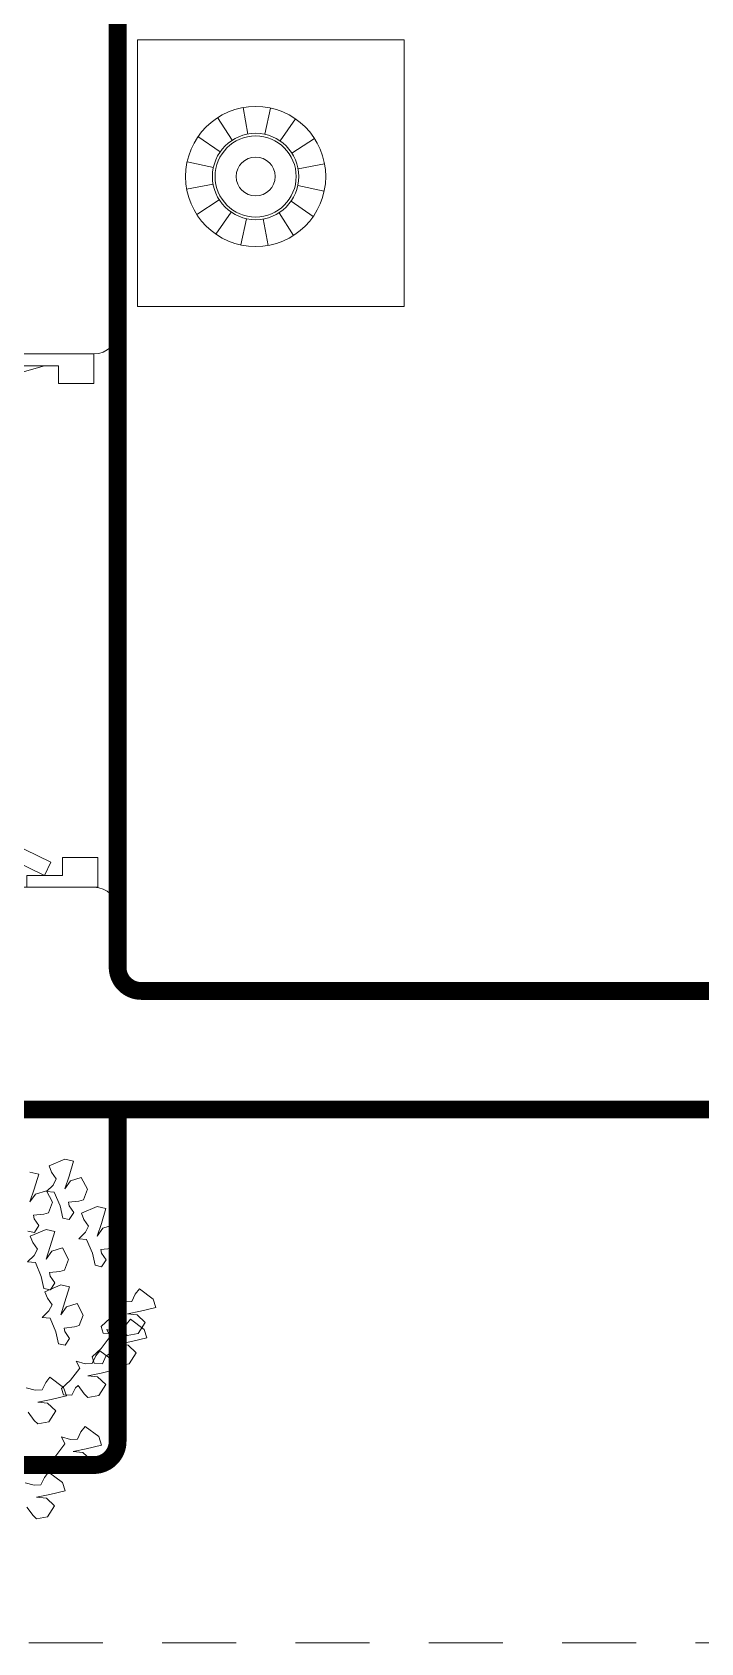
# Model space of a CAD drawing. Header units: metres. Extents: x 113 to 2416, y -346 to 476.
# Drawn here: x 223.968 to 225.096, y -218.952 to -216.234 of the extents above; entities that cross this region are included whole.
import ezdxf

# ---------------------------------------------------------------- set-up
doc = ezdxf.new("R2010")
doc.units = ezdxf.units.M
doc.linetypes.add('0', pattern=[0])
doc.linetypes.add('HIDDEN2', pattern=[0.1875, 0.125, -0.0625])
doc.layers.get('0').update_dxf_attribs({"color": 250, "linetype": '0', "lineweight": 20})
for name, color, linetype, lineweight in [('A-DOOR', 35, 'Continuous', 5), ('A-WALL', 250, 'Continuous', 20), ('ARBOLES', 86, 'Continuous', 0), ('baños', 140, 'Continuous', 0), ('MOBILIARIOS', 252, 'Continuous', 0), ('muros bajitos', 252, 'Continuous', 5)]:
    doc.layers.add(name, color=color, linetype=linetype, lineweight=lineweight)
doc.layers.add('REVESTIMIENTO EXTERIOR', color=7, linetype='Continuous', lineweight=5, true_color=0xffdebd)
doc.layers.add('Techos 1', color=7, linetype='HIDDEN2', lineweight=9, true_color=0x42391a)
doc.styles.get("Standard").update_dxf_attribs({"font": 'arial.ttf', "height": 0.1875})

# ---------------------------------------------------------------- blocks, each defined once
blk = doc.blocks.new('TREES')
at = {"layer": 'ARBOLES', "color": 252, "true_color": 0x8da178}
for p, q in [((0.11789, 0.07807), (0.10928, 0.07333)), ((0.12298, 0.07743), (0.11789, 0.07807)), ((0.12121, 0.0686), (0.12298, 0.07743)), ((0.10372, 0.06805), (0.09863, 0.06869)), ((0.10194, 0.05922), (0.10372, 0.06805)), ((0.10928, 0.07333), (0.11102, 0.06989)), ((0.11102, 0.06989), (0.11402, 0.06628)), ((0.11402, 0.06628), (0.11254, 0.0626)), ((0.1195, 0.06106), (0.12121, 0.0686)), ((0.12234, 0.06589), (0.1195, 0.06106)), ((0.12826, 0.06836), (0.12234, 0.06589)), ((0.13238, 0.06204), (0.12826, 0.06836)), ((0.10024, 0.05169), (0.10194, 0.05922)), ((0.10307, 0.05652), (0.10024, 0.05169)), ((0.109, 0.05899), (0.10307, 0.05652)), ((0.11312, 0.05266), (0.109, 0.05899)), ((0.11254, 0.0626), (0.1091, 0.0585)), ((0.1091, 0.0585), (0.11358, 0.05859)), ((0.11358, 0.05859), (0.11766, 0.05097)), ((0.12814, 0.05482), (0.13075, 0.0558)), ((0.13075, 0.0558), (0.13238, 0.06204)), ((0.10887, 0.04545), (0.11149, 0.04642)), ((0.11149, 0.04642), (0.11312, 0.05266)), ((0.11766, 0.05097), (0.11986, 0.04424)), ((0.1223, 0.05363), (0.12814, 0.05482)), ((0.12282, 0.05162), (0.1223, 0.05363)), ((0.12583, 0.04801), (0.12282, 0.05162)), ((0.12366, 0.04377), (0.12583, 0.04801)), ((0.13893, 0.05273), (0.13031, 0.04799)), ((0.13031, 0.04799), (0.13205, 0.04455)), ((0.14402, 0.05209), (0.13893, 0.05273)), ((0.14224, 0.04326), (0.14402, 0.05209)), ((0.10303, 0.04425), (0.10887, 0.04545)), ((0.10355, 0.04225), (0.10303, 0.04425)), ((0.10656, 0.03864), (0.10355, 0.04225)), ((0.10439, 0.03439), (0.10656, 0.03864)), ((0.11986, 0.04424), (0.12366, 0.04377)), ((0.13357, 0.03726), (0.13013, 0.03316)), ((0.13205, 0.04455), (0.13506, 0.04094)), ((0.13506, 0.04094), (0.13357, 0.03726)), ((0.14054, 0.03572), (0.14224, 0.04326)), ((0.14337, 0.04055), (0.14054, 0.03572)), ((0.1493, 0.04302), (0.14337, 0.04055)), ((0.15342, 0.0367), (0.1493, 0.04302)), ((0.10059, 0.03487), (0.10439, 0.03439)), ((0.1109, 0.03676), (0.10228, 0.03202)), ((0.10228, 0.03202), (0.10402, 0.02859)), ((0.10402, 0.02859), (0.10703, 0.02498)), ((0.11598, 0.03612), (0.1109, 0.03676)), ((0.11421, 0.02729), (0.11598, 0.03612)), ((0.13013, 0.03316), (0.13461, 0.03325)), ((0.13461, 0.03325), (0.13869, 0.02563)), ((0.14333, 0.02829), (0.14917, 0.02948)), ((0.14385, 0.02628), (0.14333, 0.02829)), ((0.14917, 0.02948), (0.15179, 0.03046)), ((0.15179, 0.03046), (0.15342, 0.0367)), ((0.10554, 0.0213), (0.1021, 0.0172)), ((0.10703, 0.02498), (0.10554, 0.0213)), ((0.1125, 0.01976), (0.11421, 0.02729)), ((0.11534, 0.02459), (0.1125, 0.01976)), ((0.12126, 0.02706), (0.11534, 0.02459)), ((0.12538, 0.02073), (0.12126, 0.02706)), ((0.12375, 0.01449), (0.12538, 0.02073)), ((0.13869, 0.02563), (0.14089, 0.0189)), ((0.14089, 0.0189), (0.14469, 0.01843)), ((0.14686, 0.02267), (0.14385, 0.02628)), ((0.14469, 0.01843), (0.14686, 0.02267)), ((0.1021, 0.0172), (0.10658, 0.01729)), ((0.10658, 0.01729), (0.11066, 0.00966)), ((0.11066, 0.00966), (0.11286, 0.00294)), ((0.1153, 0.01232), (0.12114, 0.01352)), ((0.11582, 0.01032), (0.1153, 0.01232)), ((0.11883, 0.00671), (0.11582, 0.01032)), ((0.12114, 0.01352), (0.12375, 0.01449)), ((0.11286, 0.00294), (0.11666, 0.00246)), ((0.12228, 0.00578), (0.11366, 0.00104)), ((0.11366, 0.00104), (0.1154, -0.0024)), ((0.11666, 0.00246), (0.11883, 0.00671)), ((0.12737, 0.00514), (0.12228, 0.00578)), ((0.12559, -0.00369), (0.12737, 0.00514)), ((0.1546, 0.00056), (0.15691, -0.00328)), ((0.15987, -0.00037), (0.1546, 0.00056)), ((0.1638, 0.00018), (0.15987, -0.00037)), ((0.16542, 0.00459), (0.1638, 0.00018)), ((0.16753, 0.00781), (0.16542, 0.00459)), ((0.17594, 0.00272), (0.16753, 0.00781)), ((0.17793, -0.00201), (0.17594, 0.00272)), ((0.1154, -0.0024), (0.11841, -0.00601)), ((0.11841, -0.00601), (0.11692, -0.00969)), ((0.12389, -0.01123), (0.12559, -0.00369)), ((0.12672, -0.0064), (0.12389, -0.01123)), ((0.13264, -0.00393), (0.12672, -0.0064)), ((0.13677, -0.01025), (0.13264, -0.00393)), ((0.15691, -0.00328), (0.15235, -0.01062)), ((0.16202, -0.00717), (0.16939, -0.00488)), ((0.16762, -0.00721), (0.16202, -0.00717)), ((0.17272, -0.01111), (0.16762, -0.00721)), ((0.16939, -0.00488), (0.17793, -0.00201)), ((0.11692, -0.00969), (0.11348, -0.01379)), ((0.11348, -0.01379), (0.11796, -0.0137)), ((0.11796, -0.0137), (0.12204, -0.02132)), ((0.12668, -0.01866), (0.13252, -0.01747)), ((0.13252, -0.01747), (0.13514, -0.01649)), ((0.13514, -0.01649), (0.13677, -0.01025)), ((0.15235, -0.01062), (0.14763, -0.01589)), ((0.14763, -0.01589), (0.14912, -0.01942)), ((0.1511, -0.01728), (0.15341, -0.02112)), ((0.15637, -0.01821), (0.1511, -0.01728)), ((0.15388, -0.01917), (0.1555, -0.01477)), ((0.1555, -0.01477), (0.15698, -0.01331)), ((0.1603, -0.01766), (0.15637, -0.01821)), ((0.15698, -0.01331), (0.16093, -0.01777)), ((0.16192, -0.01325), (0.1603, -0.01766)), ((0.16093, -0.01777), (0.16308, -0.01955)), ((0.16403, -0.01003), (0.16192, -0.01325)), ((0.16308, -0.01955), (0.1693, -0.01784)), ((0.17244, -0.01512), (0.16403, -0.01003)), ((0.1693, -0.01784), (0.17272, -0.01111)), ((0.17443, -0.01985), (0.17244, -0.01512)), ((0.12204, -0.02132), (0.12424, -0.02804)), ((0.1272, -0.02067), (0.12668, -0.01866)), ((0.13021, -0.02428), (0.1272, -0.02067)), ((0.12804, -0.02852), (0.13021, -0.02428)), ((0.15341, -0.02112), (0.14885, -0.02846)), ((0.14912, -0.01942), (0.15388, -0.01917)), ((0.15852, -0.02502), (0.1659, -0.02272)), ((0.16412, -0.02505), (0.15852, -0.02502)), ((0.16922, -0.02895), (0.16412, -0.02505)), ((0.1659, -0.02272), (0.17443, -0.01985)), ((0.12424, -0.02804), (0.12804, -0.02852)), ((0.13533, -0.037), (0.13765, -0.04084)), ((0.1406, -0.03793), (0.13533, -0.037)), ((0.14885, -0.02846), (0.14413, -0.03373)), ((0.14413, -0.03373), (0.14562, -0.03726)), ((0.14615, -0.03297), (0.14453, -0.03737)), ((0.14562, -0.03726), (0.15038, -0.03701)), ((0.14826, -0.02975), (0.14615, -0.03297)), ((0.15667, -0.03484), (0.14826, -0.02975)), ((0.15038, -0.03701), (0.152, -0.03261)), ((0.152, -0.03261), (0.15348, -0.03115)), ((0.15348, -0.03115), (0.15743, -0.03561)), ((0.15866, -0.03956), (0.15667, -0.03484)), ((0.15743, -0.03561), (0.15958, -0.03739)), ((0.15958, -0.03739), (0.1658, -0.03568)), ((0.1658, -0.03568), (0.16922, -0.02895)), ((0.13765, -0.04084), (0.13308, -0.04818)), ((0.14453, -0.03737), (0.1406, -0.03793)), ((0.14275, -0.04473), (0.15013, -0.04244)), ((0.14835, -0.04477), (0.14275, -0.04473)), ((0.15345, -0.04866), (0.14835, -0.04477)), ((0.15013, -0.04244), (0.15866, -0.03956)), ((0.11343, -0.05577), (0.10816, -0.05484)), ((0.11737, -0.05521), (0.11343, -0.05577)), ((0.11899, -0.05081), (0.11737, -0.05521)), ((0.12109, -0.04759), (0.11899, -0.05081)), ((0.1295, -0.05268), (0.12109, -0.04759)), ((0.13308, -0.04818), (0.12836, -0.05344)), ((0.12836, -0.05344), (0.12985, -0.05698)), ((0.1315, -0.0574), (0.1295, -0.05268)), ((0.13461, -0.05673), (0.13623, -0.05232)), ((0.13623, -0.05232), (0.13771, -0.05087)), ((0.13771, -0.05087), (0.14166, -0.05533)), ((0.14166, -0.05533), (0.14381, -0.05711)), ((0.14381, -0.05711), (0.15004, -0.0554)), ((0.15004, -0.0554), (0.15345, -0.04866)), ((0.11558, -0.06257), (0.12296, -0.06028)), ((0.12118, -0.06261), (0.11558, -0.06257)), ((0.12628, -0.06651), (0.12118, -0.06261)), ((0.12296, -0.06028), (0.1315, -0.0574)), ((0.12985, -0.05698), (0.13461, -0.05673)), ((0.11054, -0.06871), (0.11449, -0.07317)), ((0.11449, -0.07317), (0.11665, -0.07495)), ((0.11665, -0.07495), (0.12287, -0.07324)), ((0.12287, -0.07324), (0.12628, -0.06651)), ((0.14388, -0.07387), (0.14177, -0.07709)), ((0.15229, -0.07896), (0.14388, -0.07387)), ((0.13095, -0.08113), (0.13326, -0.08496)), ((0.13622, -0.08205), (0.13095, -0.08113)), ((0.14015, -0.0815), (0.13622, -0.08205)), ((0.14177, -0.07709), (0.14015, -0.0815)), ((0.15428, -0.08369), (0.15229, -0.07896)), ((0.1287, -0.09231), (0.12398, -0.09757)), ((0.13326, -0.08496), (0.1287, -0.09231)), ((0.13837, -0.08886), (0.14574, -0.08657)), ((0.14397, -0.0889), (0.13837, -0.08886)), ((0.14907, -0.09279), (0.14397, -0.0889)), ((0.14574, -0.08657), (0.15428, -0.08369)), ((0.12398, -0.09757), (0.12547, -0.1011)), ((0.12547, -0.1011), (0.13023, -0.10086)), ((0.13023, -0.10086), (0.13185, -0.09645)), ((0.13185, -0.09645), (0.13333, -0.09499)), ((0.13333, -0.09499), (0.13728, -0.09945)), ((0.13728, -0.09945), (0.13943, -0.10123)), ((0.13943, -0.10123), (0.14565, -0.09953)), ((0.14565, -0.09953), (0.14907, -0.09279)), ((0.11782, -0.11022), (0.11255, -0.10929)), ((0.12175, -0.10966), (0.11782, -0.11022)), ((0.12337, -0.10525), (0.12175, -0.10966)), ((0.12548, -0.10203), (0.12337, -0.10525)), ((0.13389, -0.10712), (0.12548, -0.10203)), ((0.13588, -0.11185), (0.13389, -0.10712)), ((0.11997, -0.11702), (0.12734, -0.11473)), ((0.12557, -0.11706), (0.11997, -0.11702)), ((0.13067, -0.12095), (0.12557, -0.11706)), ((0.12734, -0.11473), (0.13588, -0.11185)), ((0.11493, -0.12316), (0.11888, -0.12762)), ((0.11888, -0.12762), (0.12103, -0.12939)), ((0.12103, -0.12939), (0.12725, -0.12769)), ((0.12725, -0.12769), (0.13067, -0.12095))]:
    blk.add_line(p, q, dxfattribs=at)
blk = doc.blocks.new('A$Cb50f4bf1')
at = {"layer": 'MOBILIARIOS'}
for p, q in [((0.45, 0.45), (0, 0.45)), ((0, 0.45), (0, 0)), ((0.45, 0), (0.45, 0.45)), ((0.2058, 0.3663), (0.2154, 0.322)), ((0.2519, 0.3671), (0.2438, 0.3224)), ((0.1635, 0.348), (0.1893, 0.3107)), ((0.2948, 0.3501), (0.2703, 0.312)), ((0.1314, 0.3148), (0.1695, 0.2902)), ((0.328, 0.318), (0.2907, 0.2922)), ((0.1144, 0.2719), (0.1591, 0.2638)), ((0.3463, 0.2757), (0.302, 0.2661)), ((0.1152, 0.2258), (0.1595, 0.2353)), ((0.3471, 0.2296), (0.3025, 0.2377)), ((0.1335, 0.1834), (0.1708, 0.2092)), ((0.2981, 0.1535), (0.2723, 0.1908)), ((0.3301, 0.1867), (0.292, 0.2112)), ((0.1667, 0.1514), (0.1913, 0.1895)), ((0.2096, 0.1344), (0.2177, 0.179)), ((0.2557, 0.1352), (0.2462, 0.1795)), ((0, 0), (0.45, 0))]:
    blk.add_line(p, q, dxfattribs=at)
for radius in [0.1182, 0.0729, 0.0684, 0.0328]:
    blk.add_circle((0.2308, 0.2507), radius, dxfattribs=at)
blk = doc.blocks.new('P90')
at = {"layer": 'A-DOOR'}
for p, q in [((-0.0476, -0.8576), (0.6364, -0.5264)), ((0.5843, -0.5517), (0.58, -0.5427)), ((0.5992, -0.5445), (0.5949, -0.5355)), ((0.6473, -0.5489), (0.6364, -0.5264)), ((-0.0368, -0.88), (0.6473, -0.5489)), ((0.6101, -0.5669), (0.6144, -0.5759)), ((0.5952, -0.5741), (0.5995, -0.5831)), ((-0.0368, -0.88), (-0.0476, -0.8576))]:
    blk.add_line(p, q, dxfattribs=at)
for points in [[(-0.06, -0.02), (-0.06, -0.05), (-0.12, -0.05), (-0.12, 0), (0, 0), (0, -0.02)], [(-0.0668, -0.88), (-0.0668, -0.85), (-0.1268, -0.85), (-0.1268, -0.9), (-0.0068, -0.9), (-0.0068, -0.88)]]:
    blk.add_lwpolyline(points, close=True, dxfattribs=at)
blk.add_arc((-0.3259, -1.105), 1.1228, 31.0139, 75.0797, dxfattribs=at)
for points in [[(0.5812, -0.5096), (0.5857, -0.5096), (0.5933, -0.5141), (0.5977, -0.5218), (0.5977, -0.5306), (0.5933, -0.5383), (0.5856, -0.5427), (0.5767, -0.5427), (0.5691, -0.5383), (0.5647, -0.5306), (0.5647, -0.5217), (0.5691, -0.514), (0.5768, -0.5096), (0.5812, -0.5096)], [(0.6133, -0.5758), (0.6177, -0.5758), (0.6254, -0.5803), (0.6298, -0.5879), (0.6298, -0.5968), (0.6253, -0.6045), (0.6176, -0.6089), (0.6088, -0.6089), (0.6011, -0.6044), (0.5967, -0.5967), (0.5967, -0.5879), (0.6011, -0.5802), (0.6088, -0.5758), (0.6133, -0.5758)]]:
    blk.add_open_spline(points, degree=2, dxfattribs=at)
blk = doc.blocks.new('PL BASE 2N NASAS 09')
at = {"layer": 'A-WALL'}
for p, q in [((174.1475, -23.8967), (174.1475, -20.5758)), ((173.9875, -23.9367), (174.1075, -23.9367)), ((173.9875, -24.8367), (174.1075, -24.8367)), ((174.1475, -24.8767), (174.1475, -24.9717)), ((175.1326, -25.0117), (174.1875, -25.0117)), ((175.1326, -25.2117), (173.9875, -25.2117))]:
    blk.add_line(p, q, dxfattribs=at)
for centre, start, end in [((174.1075, -23.8967), 270, 0), ((174.1075, -24.8767), 0, 90), ((174.1875, -24.9717), 180, 270)]:
    blk.add_arc(centre, 0.04, start, end, dxfattribs=at)
at = {"layer": 'muros bajitos'}
for p, q in [((174.1475, -25.2117), (174.1475, -25.7717)), ((174.1075, -25.8117), (171.8875, -25.8117))]:
    blk.add_line(p, q, dxfattribs=at)
blk.add_arc((174.1075, -25.7717), 0.04, 270, 0, dxfattribs=at)
at = {"layer": 'Techos 1'}
blk.add_line((160.0475, -26.1117), (185.4975, -26.1117), dxfattribs=at)
at = {"layer": 'A-DOOR', "xscale": -1}
blk.add_blockref('P90', (173.9875, -23.9367), dxfattribs=at)
at = {"layer": 'baños', "linetype": 'Continuous', "flags": 8}
for tag, p in [('MODELNUMBER', (167.1329, -5.6306, 0)), ('TRADENAME', (167.1329, -5.6307, 0)), ('PRODUCT', (167.1329, -5.6307, 0)), ('MATERIAL', (167.1329, -5.6307, 0)), ('MODELNUMBER', (168.3076, -5.6306, 0)), ('TRADENAME', (168.3076, -5.6307, 0)), ('PRODUCT', (168.3076, -5.6307, 0)), ('MATERIAL', (168.3076, -5.6307, 0))]:
    blk.add_attdef(tag, p, '', height=0.0000254, rotation=180.0001, dxfattribs=at)
at = {"layer": 'baños', "linetype": 'Continuous'}
for tag, p, rotation in [('MODELNUMBER', (169.2428, -19.7065), 180.0001), ('TRADENAME', (169.2428, -19.7064), 180.0001), ('MATERIAL', (169.243, -19.7063), 180.0001), ('PRODUCT', (169.243, -19.7064), 180.0001), ('MODELNUMBER', (169.9524, -19.7065), 179.9999), ('MATERIAL', (169.9524, -19.7063), 179.9999), ('TRADENAME', (169.9524, -19.7064), 179.9999), ('PRODUCT', (169.9524, -19.7064), 179.9999)]:
    blk.add_attdef(tag, p, '', height=0.0000254, rotation=rotation, dxfattribs=at)
blk = doc.blocks.new('PL MUEBLES 2N NASAS 09')
blk.add_blockref('PL BASE 2N NASAS 09', (49.9143, 62.717))
at = {"layer": 'ARBOLES', "xscale": 2.935254890295517, "yscale": 2.935254890295517, "zscale": 2.935254890295517, "rotation": 354.6252016265699}
blk.add_blockref('TREES', (223.6068, 37.2258), dxfattribs=at)
at = {"layer": 'MOBILIARIOS', "xscale": -1, "rotation": 90.00000000000007}
blk.add_blockref('A$Cb50f4bf1', (224.5453, 39.3106), dxfattribs=at)

msp = doc.modelspace()

# ---------------------------------------------------------------- linework, layer by layer
at = {"layer": 'REVESTIMIENTO EXTERIOR', "const_width": 0.03}
for points in [[(215.2624, -203.9726, -0.44184), (215.1918, -204.0519), (208.3518, -204.0519), (208.3118, -204.0119), (208.3118, -198.0919, -0.414214), (208.3518, -198.0519), (229.5218, -198.0519, -0.464369), (229.5618, -198.0919), (229.5618, -218.0119), (229.5218, -218.0519), (223.9518, -218.0519)], [(224.1118, -218.0519), (224.1118, -218.6119, -0.414214), (224.0718, -218.6519), (221.8518, -218.6519, -0.414214), (221.8118, -218.6119), (221.8118, -218.0519)]]:
    msp.add_lwpolyline(points, format="xyb", dxfattribs=at)
msp.add_lwpolyline([(229.3618, -217.8118, -0.414214), (229.3218, -217.8518), (224.1518, -217.8518, -0.414214), (224.1118, -217.8118), (224.1118, -212.2918, -0.414214), (224.1518, -212.2518), (229.3218, -212.2518, -0.414214), (229.3618, -212.2918)], format="xyb", close=True, dxfattribs=at)

# ---------------------------------------------------------------- block references
at = {"layer": 'REVESTIMIENTO EXTERIOR', "color": 30, "true_color": 0xf8991e}
msp.add_blockref('PL MUEBLES 2N NASAS 09', (0.05, -255.5571), dxfattribs=at)

doc.saveas('drawing.dxf')
